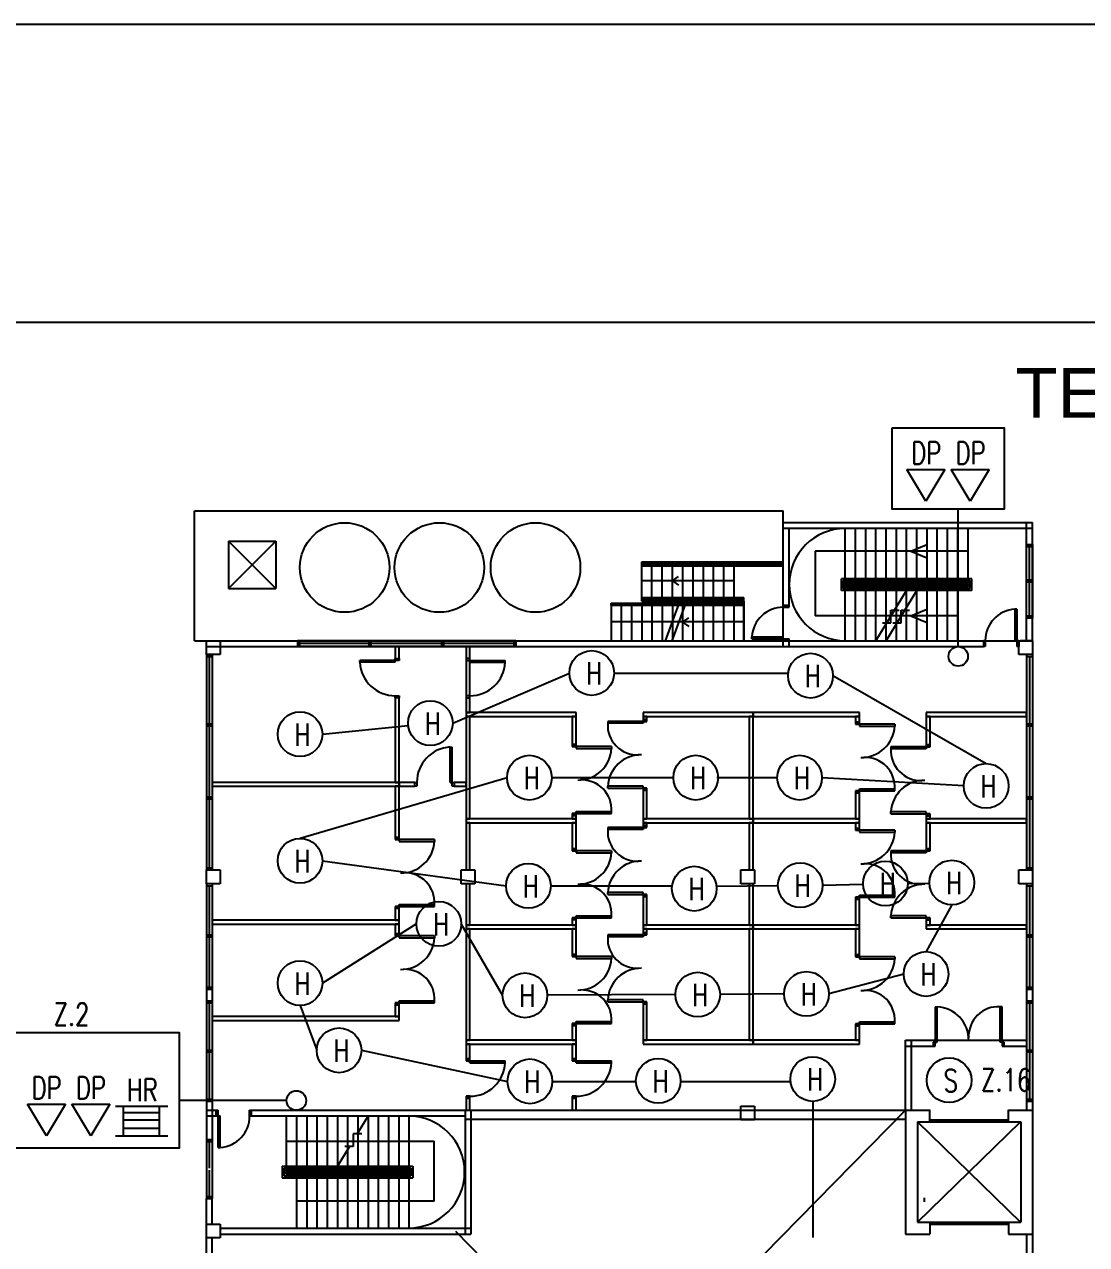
# Model space of a CAD drawing. Extents: x 134044 to 2458691, y -1196082 to 3409924.
# Drawn here: x 134862.2 to 134969.1, y 153435.6 to 153558.3 of the extents above; entities that cross this region are included whole.
import ezdxf

# ---------------------------------------------------------------- set-up
doc = ezdxf.new("R2010")
doc.units = 0
doc.layers.get('0').update_dxf_attribs({"linetype": 'CONTINUOUS'})
for name, color, linetype in [('000_-_ARCHITECT', 251, 'CONTINUOUS'), ('1', 251, 'CONTINUOUS'), ('2', 2, 'CONTINUOUS'), ('5', 4, 'CONTINUOUS'), ('CON1', 251, 'CONTINUOUS'), ('DOOR', 251, 'CONTINUOUS'), ('DR', 251, 'CONTINUOUS'), ('ESCAPE_LINE', 80, 'CONTINUOUS'), ('F-_DDIM', 251, 'CONTINUOUS'), ('F-OP', 5, 'CONTINUOUS'), ('F-WIN', 5, 'CONTINUOUS'), ('F_COL', 3, 'CONTINUOUS'), ('FAPOINT', 1, 'CONTINUOUS'), ('MIMIC_SIZE', 7, 'CONTINUOUS'), ('TXT4', 8, 'CONTINUOUS'), ('WALL_GYPSUM', 251, 'CONTINUOUS'), ('Z-VIEWPORTS', 7, 'CONTINUOUS')]:
    doc.layers.add(name, color=color, linetype=linetype)
doc.styles.add('ARIAL', font='arial.ttf')
doc.styles.add('PLOT02__REVB$0$NARROW', font='SIMPLEX', dxfattribs={"width": 0.75})

msp = doc.modelspace()

# ---------------------------------------------------------------- linework, layer by layer
at = {"color": 1}
for p, q in [((134951.049, 153513.554), (134954.867, 153513.565)), ((134952.954, 153510.378), (134951.049, 153513.554)), ((134954.867, 153513.565), (134952.954, 153510.378)), ((134955.516, 153513.554), (134959.334, 153513.565)), ((134957.421, 153510.378), (134955.516, 153513.554)), ((134959.334, 153513.565), (134957.421, 153510.378)), ((134862.517, 153449.688), (134866.335, 153449.698)), ((134864.423, 153446.511), (134862.517, 153449.688)), ((134866.335, 153449.698), (134864.423, 153446.511)), ((134866.985, 153449.688), (134870.802, 153449.698)), ((134868.89, 153446.511), (134866.985, 153449.688)), ((134870.802, 153449.698), (134868.89, 153446.511))]:
    msp.add_line(p, q, dxfattribs=at)
for points in [[(134949.556, 153517.736), (134960.824, 153517.736), (134960.824, 153509.544), (134949.556, 153509.544)], [(134856.965, 153456.912), (134877.798, 153456.912), (134877.798, 153445.272), (134856.965, 153445.272)]]:
    msp.add_lwpolyline(points, close=True, dxfattribs=at)
at = {"color": 1, "linetype": 'BYBLOCK'}
for centre, radius in [((134919.322, 153493.073), 2.25), ((134956.213, 153494.744), 0.982), ((134941.342, 153492.809), 2.25), ((134903.076, 153488.029), 2.25), ((134889.961, 153486.919), 2.25), ((134913.048, 153482.543), 2.25), ((134929.787, 153482.543), 2.25), ((134940.248, 153482.543), 2.25), ((134959.023, 153481.712), 2.25), ((134889.961, 153474.182), 2.25), ((134912.947, 153471.656), 2.25), ((134929.643, 153471.379), 2.25), ((134940.312, 153471.725), 2.25), ((134948.883, 153471.889), 2.25), ((134955.57, 153471.987), 2.25), ((134903.931, 153467.832), 2.25), ((134952.977, 153462.79), 2.25), ((134889.961, 153461.87), 2.25), ((134912.601, 153460.647), 2.25), ((134929.99, 153460.716), 2.25), ((134940.936, 153460.785), 2.25), ((134893.887, 153455.114), 2.25), ((134913.099, 153451.991), 2.25), ((134926.018, 153452.038), 2.25), ((134941.566, 153452.223), 2.25), ((134955.295, 153452.104), 2.25), ((134889.588, 153450.058), 0.982)]:
    msp.add_circle(centre, radius, dxfattribs=at)
at = {"layer": '000_-_ARCHITECT', "color": 0, "linetype": 'BYBLOCK'}
for p, q in [((134957.157, 153505.338), (134941.806, 153505.338)), ((134941.806, 153505.338), (134941.806, 153498.835)), ((134951.447, 153505.338), (134952.985, 153505.977)), ((134951.447, 153505.338), (134952.985, 153504.699)), ((134944.842, 153502.168), (134944.842, 153502.366)), ((134957.197, 153502.168), (134944.842, 153502.168)), ((134944.842, 153501.574), (134944.842, 153501.772)), ((134957.197, 153501.772), (134944.842, 153501.772)), ((134938.605, 153499.891), (134939.199, 153499.891)), ((134938.605, 153499.693), (134938.605, 153499.891)), ((134938.605, 153499.693), (134939.199, 153499.693)), ((134939.199, 153499.693), (134939.199, 153499.891)), ((134951.447, 153498.835), (134952.985, 153499.474)), ((134961.909, 153499.495), (134961.909, 153496.327)), ((134962.107, 153499.495), (134961.909, 153499.495)), ((134962.107, 153499.495), (134962.107, 153495.733)), ((134956.167, 153498.835), (134941.806, 153498.835)), ((134951.447, 153498.835), (134952.985, 153498.196)), ((134935.437, 153496.723), (134938.605, 153496.723)), ((134935.437, 153496.525), (134935.437, 153496.723)), ((134935.437, 153496.525), (134939.199, 153496.525)), ((134938.605, 153496.327), (134938.605, 153496.723)), ((134939.199, 153496.327), (134939.199, 153496.525)), ((134938.605, 153496.327), (134939.199, 153496.327)), ((134958.741, 153496.327), (134958.741, 153495.733)), ((134958.939, 153496.327), (134958.741, 153496.327)), ((134958.939, 153495.733), (134958.741, 153495.733)), ((134958.939, 153496.327), (134958.939, 153495.733)), ((134962.305, 153496.327), (134961.909, 153496.327)), ((134962.305, 153495.733), (134962.107, 153495.733)), ((134962.305, 153496.327), (134962.305, 153495.733)), ((134881.521, 153448.51), (134881.521, 153449.104)), ((134881.521, 153449.104), (134881.719, 153449.104)), ((134881.719, 153445.342), (134881.719, 153449.104)), ((134884.887, 153448.51), (134884.887, 153449.104)), ((134884.887, 153449.104), (134885.085, 153449.104)), ((134885.085, 153448.51), (134885.085, 153449.104)), ((134881.521, 153448.51), (134881.917, 153448.51)), ((134881.917, 153445.342), (134881.917, 153448.51)), ((134884.887, 153448.51), (134885.085, 153448.51)), ((134881.719, 153445.342), (134881.917, 153445.342)), ((134888.57, 153443.065), (134900.925, 153443.065)), ((134888.57, 153442.669), (134900.925, 153442.669)), ((134900.925, 153443.263), (134900.925, 153443.065)), ((134900.925, 153442.669), (134900.925, 153442.471))]:
    msp.add_line(p, q, dxfattribs=at)
for centre, start, end in [((134938.605, 153496.525), 90, 176.41668), ((134962.107, 153496.327), 93.58332, 180), ((134881.719, 153448.51), 273.58332, 0)]:
    msp.add_arc(centre, 3.168, start, end, dxfattribs=at)
at = {"layer": '1', "color": 0, "linetype": 'BYBLOCK'}
for p, q in [((134927.441, 153502.353), (134928.057, 153502.792)), ((134933.615, 153502.353), (134924.349, 153502.353)), ((134927.441, 153502.353), (134928.057, 153501.913)), ((134934.645, 153498.22), (134921.26, 153498.22)), ((134928.47, 153498.195), (134929.087, 153498.635)), ((134928.47, 153498.195), (134929.087, 153497.756)), ((134950.92, 153449.104), (134881.125, 153378.121)), ((134952.124, 153447.916), (134962.488, 153437.818)), ((134952.124, 153437.818), (134962.488, 153447.916)), ((134888.57, 153445.985), (134903.447, 153445.985)), ((134903.447, 153439.939), (134903.447, 153445.985)), ((134903.447, 153439.939), (134889.6, 153439.939)), ((134905.618, 153436.927), (134963.097, 153378.121))]:
    msp.add_line(p, q, dxfattribs=at)
at = {"layer": '2', "color": 0, "linetype": 'BYBLOCK'}
for p, q in [((134882.757, 153506.327), (134882.757, 153501.575)), ((134882.757, 153506.327), (134887.509, 153506.327)), ((134882.757, 153506.327), (134887.509, 153501.575)), ((134882.757, 153501.575), (134887.509, 153506.327)), ((134887.509, 153506.327), (134887.509, 153501.575)), ((134882.757, 153501.575), (134887.509, 153501.575))]:
    msp.add_line(p, q, dxfattribs=at)
at = {"layer": '5', "color": 0, "linetype": 'BYBLOCK'}
for p, q in [((134957.593, 153502.564), (134944.446, 153502.564)), ((134944.446, 153501.376), (134944.446, 153502.564)), ((134957.593, 153501.376), (134957.593, 153502.564)), ((134957.593, 153501.376), (134944.446, 153501.376)), ((134957.395, 153502.366), (134944.644, 153502.366)), ((134944.644, 153501.574), (134944.644, 153502.366)), ((134957.395, 153501.574), (134944.644, 153501.574)), ((134957.395, 153501.574), (134957.395, 153502.366)), ((134888.174, 153443.461), (134901.321, 153443.461)), ((134888.174, 153443.461), (134888.174, 153442.273)), ((134888.372, 153443.263), (134901.123, 153443.263)), ((134888.372, 153443.263), (134888.372, 153442.471)), ((134888.372, 153442.471), (134901.123, 153442.471)), ((134901.123, 153443.263), (134901.123, 153442.471)), ((134901.321, 153443.461), (134901.321, 153442.273)), ((134888.174, 153442.273), (134901.321, 153442.273))]:
    msp.add_line(p, q, dxfattribs=at)
at = {"layer": 'CON1', "color": 0, "linetype": 'BYBLOCK'}
for p, q in [((134879.343, 153509.395), (134938.605, 153509.395)), ((134879.343, 153496.327), (134879.343, 153509.395)), ((134938.605, 153495.733), (134938.605, 153509.395)), ((134938.605, 153508.207), (134963.691, 153508.207)), ((134963.691, 153507.613), (134938.605, 153507.613)), ((134939.199, 153499.693), (134939.199, 153507.613)), ((134963.097, 153496.327), (134963.097, 153508.207)), ((134963.691, 153496.327), (134963.691, 153508.207)), ((134924.349, 153500.287), (134934.645, 153500.287)), ((134934.645, 153496.327), (134934.645, 153500.287)), ((134879.343, 153496.327), (134963.691, 153496.327)), ((134880.531, 153495.733), (134958.741, 153495.733)), ((134939.199, 153495.733), (134939.199, 153496.369)), ((134962.263, 153495.733), (134962.305, 153495.733)), ((134880.531, 153461.281), (134881.125, 153461.281)), ((134880.531, 153461.281), (134880.531, 153460.093)), ((134881.125, 153461.281), (134881.125, 153460.093)), ((134963.097, 153461.281), (134963.097, 153460.093)), ((134963.691, 153461.281), (134963.691, 153460.093)), ((134880.531, 153460.093), (134881.125, 153460.093)), ((134950.92, 153456.133), (134963.097, 153456.133)), ((134950.92, 153449.104), (134950.92, 153456.133)), ((134951.514, 153449.104), (134951.514, 153456.133)), ((134950.92, 153455.539), (134953.896, 153455.539)), ((134960.628, 153455.539), (134963.097, 153455.539)), ((134880.531, 153449.995), (134880.531, 153446.134)), ((134881.125, 153449.995), (134881.125, 153446.134)), ((134963.097, 153449.995), (134963.097, 153449.104)), ((134963.691, 153449.995), (134963.691, 153377.527)), ((134880.531, 153449.104), (134881.521, 153449.104)), ((134885.085, 153449.104), (134953.346, 153449.104)), ((134906.568, 153449.104), (134906.568, 153436.63)), ((134907.162, 153449.104), (134907.162, 153436.63)), ((134950.92, 153449.104), (134950.92, 153436.63)), ((134953.346, 153447.923), (134953.346, 153449.111)), ((134961.266, 153447.923), (134961.266, 153449.111)), ((134961.266, 153449.104), (134963.691, 153449.104)), ((134880.531, 153448.51), (134881.521, 153448.51)), ((134885.085, 153448.51), (134906.568, 153448.51)), ((134906.568, 153448.193), (134950.92, 153448.193)), ((134952.108, 153447.916), (134962.503, 153447.916)), ((134952.108, 153447.916), (134952.108, 153437.818)), ((134953.346, 153448.121), (134961.266, 153448.121)), ((134962.503, 153447.916), (134962.503, 153437.818)), ((134880.531, 153377.527), (134880.531, 153440.194)), ((134881.125, 153437.62), (134881.125, 153440.194)), ((134952.108, 153437.818), (134962.503, 153437.818)), ((134953.346, 153437.818), (134953.346, 153436.63)), ((134953.346, 153437.62), (134961.266, 153437.62)), ((134961.266, 153437.818), (134961.266, 153436.63)), ((134881.917, 153437.224), (134907.162, 153437.224)), ((134881.917, 153436.63), (134907.162, 153436.63)), ((134950.92, 153436.63), (134953.346, 153436.63)), ((134961.266, 153436.63), (134963.691, 153436.63)), ((134963.097, 153436.63), (134963.097, 153378.121)), ((134881.125, 153377.527), (134881.125, 153436.234))]:
    msp.add_line(p, q, dxfattribs=at)
at = {"layer": 'DOOR', "color": 0, "linetype": 'BYBLOCK'}
for p, q in [((134924.487, 153488.209), (134920.927, 153488.209)), ((134920.927, 153488.209), (134920.927, 153487.813)), ((134924.487, 153488.011), (134920.927, 153488.011)), ((134924.883, 153488.407), (134924.487, 153488.407)), ((134924.487, 153488.407), (134924.487, 153488.209)), ((134924.487, 153488.209), (134924.487, 153488.011)), ((134924.487, 153488.209), (134924.883, 153488.209)), ((134924.883, 153488.209), (134924.883, 153488.407)), ((134945.871, 153488.137), (134945.871, 153487.939)), ((134946.267, 153488.137), (134945.871, 153488.137)), ((134945.871, 153487.939), (134946.267, 153487.939)), ((134946.267, 153487.939), (134946.267, 153488.137)), ((134946.267, 153487.939), (134946.267, 153487.741)), ((134949.827, 153487.939), (134946.267, 153487.939)), ((134949.827, 153487.939), (134949.827, 153487.741)), ((134946.267, 153487.741), (134949.827, 153487.741)), ((134917.359, 153485.874), (134917.359, 153485.676)), ((134917.755, 153485.874), (134917.359, 153485.874)), ((134917.359, 153485.676), (134917.755, 153485.676)), ((134917.755, 153485.676), (134917.755, 153485.874)), ((134917.755, 153485.676), (134917.755, 153485.478)), ((134921.315, 153485.676), (134917.755, 153485.676)), ((134917.755, 153485.478), (134921.315, 153485.478)), ((134921.315, 153485.676), (134921.315, 153485.478)), ((134952.999, 153485.636), (134949.439, 153485.636)), ((134949.439, 153485.636), (134949.439, 153485.24)), ((134952.999, 153485.438), (134949.439, 153485.438)), ((134953.395, 153485.834), (134952.999, 153485.834)), ((134952.999, 153485.834), (134952.999, 153485.636)), ((134952.999, 153485.636), (134952.999, 153485.438)), ((134952.999, 153485.636), (134953.395, 153485.636)), ((134953.395, 153485.636), (134953.395, 153485.834)), ((134924.487, 153481.675), (134920.927, 153481.675)), ((134920.927, 153481.477), (134920.927, 153481.675)), ((134920.927, 153481.477), (134924.487, 153481.477)), ((134924.487, 153481.477), (134924.487, 153481.675)), ((134924.883, 153481.477), (134924.487, 153481.477)), ((134924.487, 153481.477), (134924.487, 153481.279)), ((134924.487, 153481.279), (134924.883, 153481.279)), ((134924.883, 153481.279), (134924.883, 153481.477)), ((134945.871, 153481.207), (134945.871, 153481.009)), ((134946.267, 153481.207), (134945.871, 153481.207)), ((134945.871, 153481.009), (134946.267, 153481.009)), ((134946.267, 153481.207), (134946.267, 153481.405)), ((134946.267, 153481.405), (134949.827, 153481.405)), ((134946.267, 153481.207), (134949.827, 153481.207)), ((134946.267, 153481.009), (134946.267, 153481.207)), ((134949.827, 153481.207), (134949.827, 153481.603)), ((134921.315, 153478.944), (134921.315, 153479.34)), ((134917.359, 153478.944), (134917.359, 153478.746)), ((134917.755, 153478.944), (134917.359, 153478.944)), ((134917.359, 153478.746), (134917.755, 153478.746)), ((134917.755, 153478.944), (134917.755, 153479.142)), ((134917.755, 153479.142), (134921.315, 153479.142)), ((134917.755, 153478.944), (134921.315, 153478.944)), ((134917.755, 153478.746), (134917.755, 153478.944)), ((134952.999, 153479.102), (134949.439, 153479.102)), ((134949.439, 153478.904), (134949.439, 153479.102)), ((134949.439, 153478.904), (134952.999, 153478.904)), ((134952.999, 153478.904), (134952.999, 153479.102)), ((134953.395, 153478.904), (134952.999, 153478.904)), ((134952.999, 153478.904), (134952.999, 153478.706)), ((134952.999, 153478.706), (134953.395, 153478.706)), ((134953.395, 153478.706), (134953.395, 153478.904)), ((134924.487, 153477.517), (134920.927, 153477.517)), ((134920.927, 153477.517), (134920.927, 153477.121)), ((134924.487, 153477.319), (134920.927, 153477.319)), ((134924.883, 153477.715), (134924.487, 153477.715)), ((134924.487, 153477.715), (134924.487, 153477.517)), ((134924.487, 153477.517), (134924.487, 153477.319)), ((134924.487, 153477.517), (134924.883, 153477.517)), ((134924.883, 153477.517), (134924.883, 153477.715)), ((134945.871, 153477.445), (134945.871, 153477.247)), ((134946.267, 153477.445), (134945.871, 153477.445)), ((134945.871, 153477.247), (134946.267, 153477.247)), ((134946.267, 153477.247), (134946.267, 153477.445)), ((134946.267, 153477.247), (134946.267, 153477.049)), ((134949.827, 153477.247), (134946.267, 153477.247)), ((134946.267, 153477.049), (134949.827, 153477.049)), ((134949.827, 153477.247), (134949.827, 153477.049)), ((134899.539, 153476.527), (134899.539, 153476.329)), ((134899.935, 153476.527), (134899.539, 153476.527)), ((134899.539, 153476.329), (134899.935, 153476.329)), ((134899.935, 153476.329), (134899.935, 153476.527)), ((134899.935, 153476.329), (134899.935, 153476.131)), ((134903.495, 153476.329), (134899.935, 153476.329)), ((134899.935, 153476.131), (134903.495, 153476.131)), ((134903.495, 153476.329), (134903.495, 153476.131)), ((134917.359, 153475.388), (134917.359, 153475.19)), ((134917.755, 153475.388), (134917.359, 153475.388)), ((134917.359, 153475.19), (134917.755, 153475.19)), ((134917.755, 153475.19), (134917.755, 153475.388)), ((134917.755, 153475.19), (134917.755, 153474.992)), ((134921.315, 153475.19), (134917.755, 153475.19)), ((134917.755, 153474.992), (134921.315, 153474.992)), ((134921.315, 153475.19), (134921.315, 153474.992)), ((134952.999, 153475.183), (134949.439, 153475.183)), ((134949.439, 153475.183), (134949.439, 153474.787)), ((134952.999, 153474.985), (134949.439, 153474.985)), ((134953.395, 153475.381), (134952.999, 153475.381)), ((134952.999, 153475.381), (134952.999, 153475.183)), ((134952.999, 153475.183), (134952.999, 153474.985)), ((134952.999, 153475.183), (134953.395, 153475.183)), ((134953.395, 153475.183), (134953.395, 153475.381)), ((134924.487, 153470.983), (134920.927, 153470.983)), ((134920.927, 153470.785), (134920.927, 153470.983)), ((134920.927, 153470.785), (134924.487, 153470.785)), ((134924.487, 153470.785), (134924.487, 153470.983)), ((134924.883, 153470.785), (134924.487, 153470.785)), ((134924.487, 153470.785), (134924.487, 153470.587)), ((134924.883, 153470.587), (134924.883, 153470.785)), ((134946.267, 153470.515), (134946.267, 153470.713)), ((134946.267, 153470.713), (134949.827, 153470.713)), ((134949.827, 153470.515), (134949.827, 153470.911)), ((134899.539, 153469.597), (134899.539, 153469.399)), ((134899.935, 153469.597), (134899.539, 153469.597)), ((134899.935, 153469.597), (134899.935, 153469.795)), ((134899.935, 153469.795), (134903.495, 153469.795)), ((134899.935, 153469.597), (134903.495, 153469.597)), ((134899.935, 153469.399), (134899.935, 153469.597)), ((134903.495, 153469.597), (134903.495, 153469.993)), ((134924.487, 153470.587), (134924.883, 153470.587)), ((134945.871, 153470.515), (134945.871, 153470.317)), ((134946.267, 153470.515), (134945.871, 153470.515)), ((134945.871, 153470.317), (134946.267, 153470.317)), ((134946.267, 153470.515), (134949.827, 153470.515)), ((134946.267, 153470.317), (134946.267, 153470.515)), ((134899.539, 153469.399), (134899.935, 153469.399)), ((134917.359, 153468.458), (134917.359, 153468.26)), ((134917.755, 153468.458), (134917.359, 153468.458)), ((134917.359, 153468.26), (134917.755, 153468.26)), ((134917.755, 153468.458), (134917.755, 153468.656)), ((134917.755, 153468.656), (134921.315, 153468.656)), ((134917.755, 153468.458), (134921.315, 153468.458)), ((134917.755, 153468.26), (134917.755, 153468.458)), ((134921.315, 153468.458), (134921.315, 153468.854)), ((134952.999, 153468.649), (134949.439, 153468.649)), ((134949.439, 153468.451), (134949.439, 153468.649)), ((134949.439, 153468.451), (134952.999, 153468.451)), ((134952.999, 153468.451), (134952.999, 153468.649)), ((134953.395, 153468.451), (134952.999, 153468.451)), ((134952.999, 153468.451), (134952.999, 153468.253)), ((134952.999, 153468.253), (134953.395, 153468.253)), ((134953.395, 153468.253), (134953.395, 153468.451)), ((134899.539, 153466.825), (134899.539, 153466.627)), ((134899.935, 153466.825), (134899.539, 153466.825)), ((134899.539, 153466.627), (134899.935, 153466.627)), ((134899.935, 153466.627), (134899.935, 153466.825)), ((134899.935, 153466.627), (134899.935, 153466.429)), ((134903.495, 153466.627), (134899.935, 153466.627)), ((134899.935, 153466.429), (134903.495, 153466.429)), ((134903.495, 153466.627), (134903.495, 153466.429)), ((134924.487, 153466.731), (134920.927, 153466.731)), ((134920.927, 153466.731), (134920.927, 153466.335)), ((134924.487, 153466.533), (134920.927, 153466.533)), ((134924.883, 153466.929), (134924.487, 153466.929)), ((134924.487, 153466.929), (134924.487, 153466.731)), ((134924.487, 153466.731), (134924.487, 153466.533)), ((134924.487, 153466.731), (134924.883, 153466.731)), ((134924.883, 153466.731), (134924.883, 153466.929)), ((134917.359, 153464.746), (134917.359, 153464.548)), ((134917.755, 153464.746), (134917.359, 153464.746)), ((134917.359, 153464.548), (134917.755, 153464.548)), ((134917.755, 153464.548), (134917.755, 153464.746)), ((134917.755, 153464.548), (134917.755, 153464.35)), ((134921.315, 153464.548), (134917.755, 153464.548)), ((134921.315, 153464.548), (134921.315, 153464.35)), ((134945.871, 153464.706), (134945.871, 153464.508)), ((134946.267, 153464.706), (134945.871, 153464.706)), ((134945.871, 153464.508), (134946.267, 153464.508)), ((134946.267, 153464.508), (134946.267, 153464.706)), ((134946.267, 153464.508), (134946.267, 153464.31)), ((134949.827, 153464.508), (134946.267, 153464.508)), ((134949.827, 153464.508), (134949.827, 153464.31)), ((134917.755, 153464.35), (134921.315, 153464.35)), ((134946.267, 153464.31), (134949.827, 153464.31)), ((134899.539, 153459.895), (134899.539, 153459.697)), ((134899.935, 153459.895), (134899.539, 153459.895)), ((134899.539, 153459.697), (134899.935, 153459.697)), ((134899.935, 153459.895), (134899.935, 153460.093)), ((134899.935, 153460.093), (134903.495, 153460.093)), ((134899.935, 153459.895), (134903.495, 153459.895)), ((134899.935, 153459.697), (134899.935, 153459.895)), ((134903.495, 153459.895), (134903.495, 153460.291)), ((134924.487, 153460.197), (134920.927, 153460.197)), ((134920.927, 153459.999), (134920.927, 153460.197)), ((134920.927, 153459.999), (134924.487, 153459.999)), ((134924.487, 153459.999), (134924.487, 153460.197)), ((134924.883, 153459.999), (134924.487, 153459.999)), ((134924.487, 153459.999), (134924.487, 153459.801)), ((134924.487, 153459.801), (134924.883, 153459.801)), ((134924.883, 153459.801), (134924.883, 153459.999)), ((134953.896, 153459.495), (134953.896, 153455.935)), ((134953.896, 153459.495), (134954.094, 153459.495)), ((134954.094, 153455.935), (134954.094, 153459.495)), ((134960.628, 153459.495), (134960.232, 153459.495)), ((134960.43, 153455.935), (134960.43, 153459.495)), ((134960.628, 153455.935), (134960.628, 153459.495)), ((134917.359, 153457.816), (134917.359, 153457.618)), ((134917.755, 153457.816), (134917.359, 153457.816)), ((134917.359, 153457.618), (134917.755, 153457.618)), ((134917.755, 153457.816), (134917.755, 153458.014)), ((134917.755, 153458.014), (134921.315, 153458.014)), ((134917.755, 153457.816), (134921.315, 153457.816)), ((134917.755, 153457.618), (134917.755, 153457.816)), ((134921.315, 153457.816), (134921.315, 153458.212)), ((134945.871, 153457.776), (134945.871, 153457.578)), ((134946.267, 153457.776), (134945.871, 153457.776)), ((134945.871, 153457.578), (134946.267, 153457.578)), ((134946.267, 153457.776), (134946.267, 153457.974)), ((134946.267, 153457.974), (134949.827, 153457.974)), ((134946.267, 153457.776), (134949.827, 153457.776)), ((134946.267, 153457.578), (134946.267, 153457.776)), ((134949.827, 153457.776), (134949.827, 153458.172)), ((134953.896, 153455.935), (134953.698, 153455.935)), ((134953.698, 153455.935), (134953.698, 153455.539)), ((134953.896, 153455.935), (134954.094, 153455.935)), ((134953.896, 153455.539), (134953.896, 153455.935)), ((134960.628, 153455.935), (134960.43, 153455.935)), ((134960.826, 153455.935), (134960.628, 153455.935)), ((134960.628, 153455.935), (134960.628, 153455.539)), ((134960.826, 153455.539), (134960.826, 153455.935)), ((134953.698, 153455.539), (134953.896, 153455.539)), ((134960.628, 153455.539), (134960.826, 153455.539)), ((134952.78, 153440.281), (134952.78, 153439.885))]:
    msp.add_line(p, q, dxfattribs=at)
for centre in [(134894.45, 153503.685), (134903.985, 153503.685), (134913.66, 153503.685)]:
    msp.add_circle(centre, 4.505, dxfattribs=at)
for centre, radius, start, end in [((134923.911, 153487.826), 2.989, 176.46199, 272.41208), ((134946.47, 153487.93), 3.362, 269.09168, 356.98068), ((134917.958, 153485.666), 3.362, 269.09168, 356.98068), ((134952.423, 153485.253), 2.989, 176.46199, 272.41208), ((134924.285, 153481.486), 3.362, 89.09168, 176.98068), ((134946.844, 153481.59), 2.989, 356.46199, 92.41208), ((134918.332, 153479.327), 2.989, 356.46199, 92.41208), ((134952.797, 153478.914), 3.362, 89.09168, 176.98068), ((134923.911, 153477.134), 2.989, 176.46199, 272.41208), ((134946.47, 153477.238), 3.362, 269.09168, 356.98068), ((134900.138, 153476.319), 3.362, 269.09168, 356.98068), ((134917.958, 153475.18), 3.362, 269.09168, 356.98068), ((134952.423, 153474.801), 2.989, 176.46199, 272.41208), ((134924.285, 153470.794), 3.362, 89.09168, 176.98068), ((134946.844, 153470.898), 2.989, 356.46199, 92.41208), ((134900.512, 153469.979), 2.989, 356.46199, 92.41208), ((134918.332, 153468.841), 2.989, 356.46199, 92.41208), ((134952.797, 153468.461), 3.362, 89.09168, 176.98068), ((134900.138, 153466.617), 3.362, 269.09168, 356.98068), ((134923.911, 153466.348), 2.989, 176.46199, 272.41208), ((134900.512, 153460.277), 2.989, 356.46199, 92.41208), ((134917.958, 153464.538), 3.362, 269.09168, 356.98068), ((134924.285, 153460.008), 3.362, 89.09168, 176.98068), ((134946.47, 153464.498), 3.362, 269.09168, 356.98068), ((134918.332, 153458.198), 2.989, 356.46199, 92.41208), ((134946.844, 153458.158), 2.989, 356.46199, 92.41208), ((134953.906, 153456.137), 3.362, 359.09168, 86.98068), ((134960.245, 153456.511), 2.989, 86.46199, 182.41208)]:
    msp.add_arc(centre, radius, start, end, dxfattribs=at)
at = {"layer": 'DR', "color": 0, "linetype": 'BYBLOCK'}
for p, q in [((134899.539, 153494.347), (134895.981, 153494.347)), ((134895.981, 153494.149), (134895.981, 153494.347)), ((134899.539, 153494.149), (134895.981, 153494.149)), ((134899.539, 153494.347), (134899.539, 153494.545)), ((134899.539, 153494.545), (134899.935, 153494.545)), ((134899.539, 153494.149), (134899.539, 153494.347)), ((134899.935, 153494.347), (134899.539, 153494.347)), ((134899.935, 153494.545), (134899.935, 153494.347)), ((134906.667, 153494.545), (134906.667, 153494.347)), ((134907.063, 153494.545), (134906.667, 153494.545)), ((134906.667, 153494.347), (134907.063, 153494.347)), ((134907.063, 153494.347), (134907.063, 153494.545)), ((134907.063, 153494.347), (134910.622, 153494.347)), ((134907.063, 153494.149), (134907.063, 153494.347)), ((134907.063, 153494.149), (134910.622, 153494.149)), ((134910.622, 153494.149), (134910.622, 153494.347)), ((134899.539, 153490.585), (134899.539, 153490.783)), ((134899.539, 153490.783), (134899.935, 153490.783)), ((134899.935, 153490.585), (134899.539, 153490.585)), ((134899.935, 153490.783), (134899.935, 153490.585)), ((134906.667, 153490.783), (134906.667, 153490.585)), ((134907.063, 153490.783), (134906.667, 153490.783)), ((134906.667, 153490.585), (134907.063, 153490.585)), ((134907.063, 153490.585), (134907.063, 153490.783)), ((134905.083, 153482.071), (134905.083, 153485.629)), ((134905.083, 153485.629), (134905.281, 153485.629)), ((134905.281, 153482.071), (134905.281, 153485.629)), ((134901.519, 153481.675), (134901.519, 153482.071)), ((134901.519, 153482.071), (134901.717, 153482.071)), ((134901.717, 153482.071), (134901.717, 153481.675)), ((134905.083, 153482.071), (134905.281, 153482.071)), ((134905.281, 153481.675), (134905.281, 153482.071)), ((134905.281, 153482.071), (134905.479, 153482.071)), ((134905.479, 153482.071), (134905.479, 153481.675)), ((134901.717, 153481.675), (134901.519, 153481.675)), ((134905.479, 153481.675), (134905.281, 153481.675)), ((134906.667, 153454.252), (134906.667, 153454.054)), ((134907.063, 153454.252), (134906.667, 153454.252)), ((134906.667, 153454.054), (134907.063, 153454.054)), ((134907.063, 153454.054), (134907.063, 153454.252)), ((134907.063, 153454.054), (134910.622, 153454.054)), ((134907.063, 153453.856), (134907.063, 153454.054)), ((134907.063, 153453.856), (134910.622, 153453.856)), ((134910.622, 153453.856), (134910.622, 153454.054)), ((134917.359, 153454.252), (134917.359, 153454.054)), ((134917.755, 153454.252), (134917.359, 153454.252)), ((134917.359, 153454.054), (134917.755, 153454.054)), ((134917.755, 153454.054), (134917.755, 153454.252)), ((134917.755, 153454.054), (134921.314, 153454.054)), ((134917.755, 153453.856), (134917.755, 153454.054)), ((134917.755, 153453.856), (134921.314, 153453.856)), ((134921.314, 153453.856), (134921.314, 153454.054)), ((134906.667, 153450.49), (134906.667, 153450.292)), ((134907.063, 153450.49), (134906.667, 153450.49)), ((134906.667, 153450.292), (134907.063, 153450.292)), ((134907.063, 153450.292), (134907.063, 153450.49)), ((134917.359, 153450.49), (134917.359, 153450.292)), ((134917.755, 153450.49), (134917.359, 153450.49)), ((134917.359, 153450.292), (134917.755, 153450.292)), ((134917.755, 153450.292), (134917.755, 153450.49))]:
    msp.add_line(p, q, dxfattribs=at)
for centre, start, end in [((134899.539, 153494.347), 183.18474, 270), ((134907.063, 153494.347), 270, 356.81526), ((134905.281, 153482.071), 93.18474, 180), ((134907.063, 153454.054), 270, 356.81526), ((134917.755, 153454.054), 270, 356.81526)]:
    msp.add_arc(centre, 3.564, start, end, dxfattribs=at)
at = {"layer": 'ESCAPE_LINE', "color": 0}
msp.add_lwpolyline([(134608.229, 153168.329), (135368.229, 153168.329), (135368.229, 153528.329), (134608.229, 153528.329)], close=True, dxfattribs=at)
at = {"layer": 'F-_DDIM', "color": 0, "linetype": 'BYBLOCK'}
for p, q in [((134947.93, 153496.327), (134951.019, 153501.376)), ((134948.96, 153496.327), (134952.049, 153501.376)), ((134926.735, 153496.302), (134928.112, 153500.064)), ((134927.424, 153496.302), (134928.801, 153500.064)), ((134949.428, 153498.117), (134949.428, 153499.396)), ((134949.428, 153499.396), (134950.269, 153499.396)), ((134950.458, 153498.117), (134950.458, 153499.396)), ((134950.458, 153499.396), (134951.299, 153499.396)), ((134948.587, 153498.117), (134949.428, 153498.117)), ((134949.617, 153498.117), (134950.458, 153498.117)), ((134950.458, 153498.775), (134950.504, 153498.851)), ((134896.807, 153448.51), (134895.711, 153446.719)), ((134896.179, 153446.719), (134895.309, 153446.719)), ((134895.309, 153446.719), (134895.309, 153445.44)), ((134894.929, 153445.44), (134893.718, 153443.461)), ((134895.309, 153445.44), (134894.468, 153445.44)), ((134895.309, 153446.062), (134895.262, 153445.985))]:
    msp.add_line(p, q, dxfattribs=at)
at = {"layer": 'F-OP', "color": 0, "linetype": 'BYBLOCK'}
for p, q in [((134944.842, 153496.327), (134944.842, 153507.613)), ((134945.871, 153496.327), (134945.871, 153507.613)), ((134946.901, 153496.327), (134946.901, 153507.613)), ((134947.93, 153496.327), (134947.93, 153507.613)), ((134948.96, 153496.327), (134948.96, 153507.613)), ((134949.99, 153502.168), (134949.99, 153507.613)), ((134951.019, 153502.168), (134951.019, 153507.613)), ((134952.049, 153502.168), (134952.049, 153507.613)), ((134953.078, 153502.168), (134953.078, 153507.613)), ((134954.108, 153502.168), (134954.108, 153507.613)), ((134955.138, 153496.327), (134955.138, 153507.613)), ((134956.167, 153496.327), (134956.167, 153507.613)), ((134957.197, 153501.772), (134957.197, 153507.613)), ((134957.197, 153502.168), (134957.197, 153507.613)), ((134924.349, 153500.287), (134924.349, 153504.247)), ((134924.349, 153504.247), (134938.605, 153504.247)), ((134924.349, 153504.049), (134938.605, 153504.049)), ((134924.349, 153503.851), (134938.605, 153503.851)), ((134925.378, 153500.287), (134925.378, 153504.247)), ((134926.408, 153500.287), (134926.408, 153504.247)), ((134927.437, 153500.287), (134927.437, 153504.247)), ((134928.467, 153504.247), (134928.467, 153496.327)), ((134929.497, 153504.247), (134929.497, 153496.327)), ((134930.526, 153504.247), (134930.526, 153496.327)), ((134931.556, 153504.247), (134931.556, 153496.327)), ((134932.585, 153504.247), (134932.585, 153496.327)), ((134933.615, 153504.247), (134933.615, 153496.327)), ((134957.197, 153501.97), (134944.842, 153501.97)), ((134949.99, 153496.327), (134949.99, 153501.97)), ((134951.019, 153496.327), (134951.019, 153501.97)), ((134952.049, 153496.327), (134952.049, 153501.97)), ((134953.078, 153496.327), (134953.078, 153501.97)), ((134954.108, 153496.327), (134954.108, 153501.97)), ((134924.349, 153500.683), (134934.645, 153500.683)), ((134924.349, 153500.485), (134934.645, 153500.485)), ((134934.645, 153500.287), (134934.645, 153500.683)), ((134934.645, 153500.287), (134934.645, 153496.327)), ((134921.26, 153500.089), (134934.645, 153500.089)), ((134921.26, 153500.089), (134921.26, 153496.327)), ((134921.26, 153499.891), (134921.26, 153500.089)), ((134921.26, 153499.891), (134934.645, 153499.891)), ((134922.289, 153500.089), (134922.289, 153496.327)), ((134923.319, 153500.089), (134923.319, 153496.327)), ((134924.349, 153500.089), (134924.349, 153496.327)), ((134925.378, 153500.089), (134925.378, 153496.327)), ((134926.408, 153500.089), (134926.408, 153496.327)), ((134927.437, 153500.089), (134927.437, 153496.327)), ((134888.57, 153448.51), (134888.57, 153442.669)), ((134889.6, 153448.51), (134889.6, 153442.867)), ((134890.629, 153448.51), (134890.629, 153442.867)), ((134891.659, 153448.51), (134891.659, 153442.867)), ((134892.688, 153448.51), (134892.688, 153442.867)), ((134893.718, 153448.51), (134893.718, 153442.867)), ((134894.748, 153448.51), (134894.748, 153442.867)), ((134895.777, 153448.51), (134895.777, 153442.867)), ((134896.807, 153448.51), (134896.807, 153437.224)), ((134897.836, 153448.51), (134897.836, 153437.224)), ((134898.866, 153448.51), (134898.866, 153437.224)), ((134899.896, 153448.51), (134899.896, 153437.224)), ((134900.925, 153448.51), (134900.925, 153437.224)), ((134888.57, 153442.867), (134900.925, 153442.867)), ((134889.6, 153442.669), (134889.6, 153437.224)), ((134890.629, 153442.669), (134890.629, 153437.224)), ((134891.659, 153442.669), (134891.659, 153437.224)), ((134892.688, 153442.669), (134892.688, 153437.224)), ((134893.718, 153442.669), (134893.718, 153437.224)), ((134894.748, 153442.669), (134894.748, 153437.224)), ((134895.777, 153442.669), (134895.777, 153437.224))]:
    msp.add_line(p, q, dxfattribs=at)
for centre, start, end in [((134944.842, 153501.97), 90, 270), ((134900.886, 153442.866), 270, 90)]:
    msp.add_arc(centre, 5.643, start, end, dxfattribs=at)
at = {"layer": 'F-WIN', "color": 0, "linetype": 'BYBLOCK'}
for p, q in [((134963.097, 153506.016), (134963.691, 153506.016)), ((134963.097, 153498.591), (134963.097, 153506.016)), ((134963.097, 153505.818), (134963.691, 153505.818)), ((134963.394, 153498.789), (134963.394, 153505.818)), ((134963.691, 153506.016), (134963.691, 153498.591)), ((134963.097, 153502.452), (134963.691, 153502.452)), ((134963.097, 153502.254), (134963.691, 153502.254)), ((134963.691, 153498.789), (134963.097, 153498.789)), ((134963.691, 153498.591), (134963.097, 153498.591)), ((134889.693, 153496.327), (134889.693, 153495.733)), ((134911.671, 153496.327), (134889.693, 153496.327)), ((134911.671, 153495.733), (134889.693, 153495.733)), ((134889.891, 153496.327), (134889.891, 153495.733)), ((134896.92, 153496.03), (134889.891, 153496.03)), ((134896.92, 153495.733), (134896.92, 153496.327)), ((134897.118, 153495.733), (134897.118, 153496.327)), ((134904.246, 153496.03), (134897.118, 153496.03)), ((134904.246, 153495.733), (134904.246, 153496.327)), ((134904.444, 153495.733), (134904.444, 153496.327)), ((134911.473, 153496.03), (134904.444, 153496.03)), ((134911.473, 153496.327), (134911.473, 153495.733)), ((134911.671, 153496.327), (134911.671, 153495.733)), ((134880.531, 153494.941), (134881.125, 153494.941)), ((134880.531, 153494.941), (134880.531, 153473.26)), ((134880.531, 153494.743), (134881.125, 153494.743)), ((134880.828, 153494.743), (134880.828, 153487.912)), ((134881.125, 153494.941), (134881.125, 153473.26)), ((134963.097, 153494.941), (134963.097, 153473.26)), ((134963.097, 153494.743), (134963.691, 153494.743)), ((134963.394, 153494.743), (134963.394, 153487.912)), ((134963.691, 153494.941), (134963.691, 153473.26)), ((134881.125, 153487.912), (134880.531, 153487.912)), ((134963.691, 153487.912), (134963.097, 153487.912)), ((134881.125, 153487.714), (134880.531, 153487.714)), ((134880.828, 153487.714), (134880.828, 153480.586)), ((134963.691, 153487.714), (134963.097, 153487.714)), ((134963.394, 153487.714), (134963.394, 153480.586)), ((134881.125, 153480.586), (134880.531, 153480.586)), ((134963.691, 153480.586), (134963.097, 153480.586)), ((134881.125, 153480.388), (134880.531, 153480.388)), ((134880.828, 153480.388), (134880.828, 153473.458)), ((134963.691, 153480.388), (134963.097, 153480.388)), ((134963.394, 153480.388), (134963.394, 153473.458)), ((134880.531, 153473.458), (134881.125, 153473.458)), ((134880.531, 153473.26), (134881.125, 153473.26)), ((134963.097, 153473.458), (134963.691, 153473.458)), ((134963.097, 153473.26), (134963.691, 153473.26)), ((134880.531, 153471.874), (134880.531, 153461.281)), ((134881.125, 153471.874), (134881.125, 153461.281)), ((134963.097, 153471.874), (134963.097, 153461.281)), ((134963.691, 153471.874), (134963.691, 153461.281)), ((134880.531, 153471.676), (134881.125, 153471.676)), ((134880.828, 153471.676), (134880.828, 153466.726)), ((134963.097, 153471.676), (134963.691, 153471.676)), ((134963.394, 153471.676), (134963.394, 153466.726)), ((134880.531, 153466.726), (134881.125, 153466.726)), ((134880.531, 153466.528), (134881.125, 153466.528)), ((134880.828, 153466.528), (134880.828, 153461.479)), ((134963.097, 153466.726), (134963.691, 153466.726)), ((134963.097, 153466.528), (134963.691, 153466.528)), ((134963.394, 153466.528), (134963.394, 153461.479)), ((134880.531, 153461.479), (134881.125, 153461.479)), ((134963.097, 153461.479), (134963.691, 153461.479)), ((134963.097, 153461.281), (134963.691, 153461.281)), ((134880.531, 153460.093), (134881.125, 153460.093)), ((134880.531, 153460.093), (134880.531, 153449.995)), ((134880.531, 153459.895), (134881.125, 153459.895)), ((134880.828, 153459.895), (134880.828, 153455.143)), ((134881.125, 153460.093), (134881.125, 153449.995)), ((134963.097, 153460.093), (134963.691, 153460.093)), ((134963.097, 153460.093), (134963.097, 153449.995)), ((134963.097, 153459.895), (134963.691, 153459.895)), ((134963.394, 153459.895), (134963.394, 153455.143)), ((134963.691, 153460.093), (134963.691, 153449.995)), ((134880.531, 153455.143), (134881.125, 153455.143)), ((134880.531, 153454.945), (134881.125, 153454.945)), ((134880.828, 153454.945), (134880.828, 153450.193)), ((134963.097, 153455.143), (134963.691, 153455.143)), ((134963.097, 153454.945), (134963.691, 153454.945)), ((134963.394, 153454.945), (134963.394, 153450.193)), ((134880.531, 153450.193), (134881.125, 153450.193)), ((134880.531, 153449.995), (134881.125, 153449.995)), ((134963.097, 153450.193), (134963.691, 153450.193)), ((134963.097, 153449.995), (134963.691, 153449.995)), ((134880.531, 153446.134), (134881.125, 153446.134)), ((134880.531, 153446.134), (134880.531, 153440.194)), ((134881.125, 153446.134), (134881.125, 153440.194)), ((134880.531, 153445.936), (134881.125, 153445.936)), ((134880.828, 153445.936), (134880.828, 153443.263)), ((134880.828, 153443.065), (134880.828, 153440.392)), ((134880.531, 153440.392), (134881.125, 153440.392)), ((134880.531, 153440.194), (134881.125, 153440.194))]:
    msp.add_line(p, q, dxfattribs=at)
at = {"layer": 'F_COL', "color": 0, "linetype": 'BYBLOCK'}
for p, q in [((134880.531, 153496.327), (134881.917, 153496.327)), ((134880.531, 153494.941), (134880.531, 153496.327)), ((134881.917, 153496.327), (134881.917, 153494.941)), ((134962.305, 153496.327), (134963.691, 153496.327)), ((134962.305, 153494.941), (134962.305, 153496.327)), ((134963.691, 153496.327), (134962.461, 153496.327)), ((134963.691, 153496.327), (134963.691, 153494.941)), ((134881.917, 153494.941), (134880.531, 153494.941)), ((134963.691, 153494.941), (134962.305, 153494.941)), ((134880.531, 153473.26), (134881.917, 153473.26)), ((134880.531, 153471.874), (134880.531, 153473.26)), ((134881.917, 153473.26), (134881.917, 153471.874)), ((134906.172, 153473.26), (134907.558, 153473.26)), ((134906.172, 153471.874), (134906.172, 153473.26)), ((134906.172, 153473.26), (134907.558, 153473.26)), ((134906.172, 153471.874), (134906.172, 153473.26)), ((134907.558, 153473.26), (134907.558, 153471.874)), ((134907.558, 153473.26), (134907.558, 153471.874)), ((134934.328, 153473.26), (134935.714, 153473.26)), ((134934.328, 153471.874), (134934.328, 153473.26)), ((134934.328, 153473.26), (134935.714, 153473.26)), ((134934.328, 153471.874), (134934.328, 153473.26)), ((134935.714, 153473.26), (134935.714, 153471.874)), ((134935.714, 153473.26), (134935.714, 153471.874)), ((134962.305, 153473.26), (134963.691, 153473.26)), ((134962.305, 153471.874), (134962.305, 153473.26)), ((134963.691, 153473.26), (134963.691, 153471.874)), ((134881.917, 153471.874), (134880.531, 153471.874)), ((134907.558, 153471.874), (134906.172, 153471.874)), ((134907.558, 153471.874), (134906.172, 153471.874)), ((134935.714, 153471.874), (134934.328, 153471.874)), ((134935.714, 153471.874), (134934.328, 153471.874)), ((134963.691, 153471.874), (134962.305, 153471.874)), ((134934.328, 153449.5), (134935.714, 153449.5)), ((134934.328, 153448.114), (134934.328, 153449.5)), ((134935.714, 153449.5), (134935.714, 153448.114)), ((134935.714, 153448.114), (134934.328, 153448.114)), ((134880.531, 153437.62), (134881.917, 153437.62)), ((134880.531, 153436.234), (134880.531, 153437.62)), ((134881.917, 153437.62), (134881.917, 153436.234)), ((134881.917, 153436.234), (134880.531, 153436.234))]:
    msp.add_line(p, q, dxfattribs=at)
at = {"layer": 'FAPOINT', "color": 1, "linetype": 'BYBLOCK'}
for p, q in [((134871.398, 153449.482), (134876.656, 153449.482)), ((134872.18, 153446.511), (134872.18, 153449.482)), ((134872.18, 153448.872), (134875.806, 153448.872)), ((134875.806, 153446.511), (134875.806, 153449.482)), ((134872.18, 153448.106), (134875.806, 153448.106)), ((134871.398, 153446.511), (134876.656, 153446.511)), ((134872.18, 153447.278), (134875.806, 153447.278))]:
    msp.add_line(p, q, dxfattribs=at)
at = {"layer": 'MIMIC_SIZE', "color": 1}
for p, q in [((134956.213, 153495.726), (134956.213, 153509.544)), ((134905.326, 153488.029), (134917.072, 153493.073)), ((134921.572, 153493.073), (134939.092, 153493.073)), ((134943.592, 153492.809), (134959.023, 153483.962)), ((134892.211, 153486.919), (134900.838, 153487.801)), ((134910.798, 153482.543), (134889.961, 153476.432)), ((134927.537, 153482.543), (134915.298, 153482.543)), ((134937.998, 153482.543), (134931.904, 153482.543)), ((134956.773, 153481.712), (134942.498, 153482.543)), ((134892.211, 153474.182), (134910.697, 153471.656)), ((134951.133, 153471.889), (134953.321, 153471.937)), ((134915.197, 153471.656), (134927.411, 153471.656)), ((134931.879, 153471.63), (134938.063, 153471.7)), ((134942.562, 153471.725), (134946.634, 153471.83)), ((134955.57, 153469.737), (134952.977, 153465.04)), ((134901.681, 153467.832), (134892.211, 153461.87)), ((134910.351, 153460.647), (134906.181, 153467.832)), ((134950.727, 153462.79), (134943.186, 153460.785)), ((134889.961, 153459.62), (134891.637, 153455.114)), ((134927.74, 153460.716), (134914.851, 153460.657)), ((134938.686, 153460.785), (134932.24, 153460.716)), ((134896.137, 153455.114), (134910.849, 153451.991)), ((134915.349, 153451.991), (134923.768, 153451.991)), ((134928.267, 153451.991), (134939.328, 153451.991)), ((134888.606, 153450.058), (134877.798, 153450.058, -16734.629)), ((134941.566, 153449.973), (134941.566, 153436.292))]:
    msp.add_line(p, q, dxfattribs=at)
at = {"layer": 'WALL_GYPSUM', "color": 0, "linetype": 'BYBLOCK'}
for p, q in [((134899.935, 153495.733), (134899.539, 153495.733)), ((134899.539, 153495.733), (134899.539, 153494.545)), ((134899.935, 153494.545), (134899.935, 153495.733)), ((134907.063, 153495.733), (134906.667, 153495.733)), ((134906.667, 153495.733), (134906.667, 153489.1)), ((134907.063, 153489.1), (134907.063, 153495.733)), ((134899.539, 153494.545), (134899.935, 153494.545)), ((134899.935, 153490.585), (134899.539, 153490.585)), ((134899.539, 153490.585), (134899.539, 153482.071)), ((134899.935, 153482.071), (134899.935, 153490.585)), ((134906.667, 153489.1), (134906.667, 153488.704)), ((134917.755, 153489.1), (134906.667, 153489.1)), ((134906.667, 153489.1), (134907.063, 153489.1)), ((134917.755, 153488.704), (134917.755, 153489.1)), ((134924.487, 153489.1), (134924.487, 153488.704)), ((134935.575, 153489.1), (134924.487, 153489.1)), ((134935.575, 153488.704), (134935.575, 153489.1)), ((134935.575, 153489.1), (134935.575, 153488.704)), ((134946.267, 153489.1), (134935.575, 153489.1)), ((134946.267, 153488.704), (134946.267, 153489.1)), ((134952.999, 153489.1), (134952.999, 153488.704)), ((134963.097, 153489.1), (134952.999, 153489.1)), ((134963.097, 153488.704), (134963.097, 153489.1)), ((134907.063, 153488.704), (134906.667, 153488.704)), ((134906.667, 153488.704), (134906.667, 153478.408)), ((134906.667, 153488.704), (134917.755, 153488.704)), ((134907.063, 153478.408), (134907.063, 153488.704)), ((134917.755, 153488.704), (134917.359, 153488.704)), ((134917.359, 153488.704), (134917.359, 153485.874)), ((134917.755, 153485.874), (134917.755, 153488.704)), ((134924.487, 153488.704), (134935.575, 153488.704)), ((134924.883, 153488.704), (134924.487, 153488.704)), ((134924.487, 153488.704), (134924.487, 153488.407)), ((134924.487, 153488.407), (134924.883, 153488.407)), ((134924.883, 153488.407), (134924.883, 153488.704)), ((134935.575, 153488.704), (134935.179, 153488.704)), ((134935.179, 153488.704), (134935.179, 153478.408)), ((134935.575, 153478.408), (134935.575, 153488.704)), ((134935.575, 153488.704), (134946.267, 153488.704)), ((134946.267, 153488.704), (134945.871, 153488.704)), ((134945.871, 153488.704), (134945.871, 153488.137)), ((134945.871, 153488.137), (134946.267, 153488.137)), ((134946.267, 153488.137), (134946.267, 153488.704)), ((134952.999, 153488.704), (134963.097, 153488.704)), ((134953.395, 153488.704), (134952.999, 153488.704)), ((134952.999, 153488.704), (134952.999, 153485.834)), ((134953.395, 153485.834), (134953.395, 153488.704)), ((134917.359, 153485.874), (134917.755, 153485.874)), ((134952.999, 153485.834), (134953.395, 153485.834)), ((134881.125, 153482.071), (134881.125, 153481.675)), ((134899.935, 153482.071), (134881.125, 153482.071)), ((134899.539, 153482.071), (134899.935, 153482.071)), ((134899.935, 153481.675), (134899.935, 153482.071)), ((134899.935, 153482.071), (134899.935, 153481.675)), ((134901.519, 153482.071), (134899.935, 153482.071)), ((134901.519, 153481.675), (134901.519, 153482.071)), ((134905.479, 153482.071), (134905.479, 153481.675)), ((134906.667, 153482.071), (134905.479, 153482.071)), ((134906.667, 153481.675), (134906.667, 153482.071)), ((134881.125, 153481.675), (134899.935, 153481.675)), ((134899.935, 153481.675), (134899.539, 153481.675)), ((134899.539, 153481.675), (134899.539, 153476.527)), ((134899.935, 153476.527), (134899.935, 153481.675)), ((134899.935, 153481.675), (134901.519, 153481.675)), ((134905.479, 153481.675), (134906.667, 153481.675)), ((134924.883, 153481.279), (134924.487, 153481.279)), ((134924.487, 153481.279), (134924.487, 153478.408)), ((134924.883, 153478.408), (134924.883, 153481.279)), ((134946.267, 153481.009), (134945.871, 153481.009)), ((134945.871, 153481.009), (134945.871, 153478.408)), ((134946.267, 153478.408), (134946.267, 153481.009)), ((134906.667, 153478.408), (134907.063, 153478.408)), ((134906.667, 153478.408), (134906.667, 153478.012)), ((134917.755, 153478.408), (134906.667, 153478.408)), ((134907.063, 153478.012), (134906.667, 153478.012)), ((134906.667, 153478.012), (134906.667, 153473.26)), ((134906.667, 153478.012), (134917.755, 153478.012)), ((134907.063, 153473.26), (134907.063, 153478.012)), ((134917.755, 153478.746), (134917.359, 153478.746)), ((134917.359, 153478.746), (134917.359, 153478.408)), ((134917.359, 153478.408), (134917.755, 153478.408)), ((134917.755, 153478.012), (134917.359, 153478.012)), ((134917.359, 153478.012), (134917.359, 153475.388)), ((134917.755, 153478.408), (134917.755, 153478.746)), ((134917.755, 153478.012), (134917.755, 153478.408)), ((134917.755, 153475.388), (134917.755, 153478.012)), ((134924.487, 153478.408), (134924.487, 153478.012)), ((134935.575, 153478.408), (134924.487, 153478.408)), ((134924.487, 153478.408), (134924.883, 153478.408)), ((134924.883, 153478.012), (134924.487, 153478.012)), ((134924.487, 153478.012), (134924.487, 153477.715)), ((134924.487, 153478.012), (134935.575, 153478.012)), ((134924.883, 153477.715), (134924.883, 153478.012)), ((134935.179, 153478.408), (134935.575, 153478.408)), ((134935.575, 153478.012), (134935.179, 153478.012)), ((134935.179, 153478.012), (134935.179, 153473.26)), ((134935.575, 153478.012), (134935.575, 153478.408)), ((134935.575, 153478.408), (134935.575, 153478.012)), ((134946.267, 153478.408), (134935.575, 153478.408)), ((134935.575, 153473.26), (134935.575, 153478.012)), ((134935.575, 153478.012), (134946.267, 153478.012)), ((134945.871, 153478.408), (134946.267, 153478.408)), ((134946.267, 153478.012), (134945.871, 153478.012)), ((134945.871, 153478.012), (134945.871, 153477.445)), ((134946.267, 153478.012), (134946.267, 153478.408)), ((134946.267, 153477.445), (134946.267, 153478.012)), ((134953.395, 153478.706), (134952.999, 153478.706)), ((134952.999, 153478.706), (134952.999, 153478.408)), ((134952.999, 153478.408), (134953.395, 153478.408)), ((134952.999, 153478.408), (134952.999, 153478.012)), ((134963.097, 153478.408), (134952.999, 153478.408)), ((134952.999, 153478.012), (134963.097, 153478.012)), ((134953.395, 153478.012), (134952.999, 153478.012)), ((134952.999, 153478.012), (134952.999, 153475.381)), ((134953.395, 153478.408), (134953.395, 153478.706)), ((134953.395, 153475.381), (134953.395, 153478.012)), ((134963.097, 153478.012), (134963.097, 153478.408)), ((134924.487, 153477.715), (134924.883, 153477.715)), ((134945.871, 153477.445), (134946.267, 153477.445)), ((134899.539, 153476.527), (134899.935, 153476.527)), ((134917.359, 153475.388), (134917.755, 153475.388)), ((134952.999, 153475.381), (134953.395, 153475.381)), ((134906.667, 153473.26), (134907.063, 153473.26)), ((134935.179, 153473.26), (134935.575, 153473.26)), ((134907.063, 153471.874), (134906.667, 153471.874)), ((134906.667, 153471.874), (134906.667, 153467.716)), ((134907.063, 153467.716), (134907.063, 153471.874)), ((134935.575, 153471.874), (134935.179, 153471.874)), ((134935.179, 153471.874), (134935.179, 153467.716)), ((134935.575, 153467.716), (134935.575, 153471.874)), ((134924.883, 153470.587), (134924.487, 153470.587)), ((134924.487, 153470.587), (134924.487, 153467.716)), ((134924.883, 153467.716), (134924.883, 153470.587)), ((134946.267, 153470.317), (134945.871, 153470.317)), ((134945.871, 153470.317), (134945.871, 153467.716)), ((134946.267, 153467.716), (134946.267, 153470.317)), ((134881.125, 153468.211), (134881.125, 153467.815)), ((134899.935, 153468.211), (134881.125, 153468.211)), ((134899.935, 153469.399), (134899.539, 153469.399)), ((134899.539, 153469.399), (134899.539, 153468.211)), ((134899.539, 153468.211), (134899.935, 153468.211)), ((134899.935, 153468.211), (134899.935, 153469.399)), ((134899.935, 153467.815), (134899.935, 153468.211)), ((134917.755, 153468.26), (134917.359, 153468.26)), ((134917.359, 153468.26), (134917.359, 153467.716)), ((134917.755, 153467.716), (134917.755, 153468.26)), ((134953.395, 153468.253), (134952.999, 153468.253)), ((134952.999, 153468.253), (134952.999, 153467.716)), ((134953.395, 153467.716), (134953.395, 153468.253)), ((134881.125, 153467.815), (134899.935, 153467.815)), ((134899.935, 153467.815), (134899.539, 153467.815)), ((134899.539, 153467.815), (134899.539, 153466.825)), ((134899.935, 153466.825), (134899.935, 153467.815)), ((134906.667, 153467.716), (134906.667, 153467.32)), ((134917.755, 153467.716), (134906.667, 153467.716)), ((134906.667, 153467.716), (134907.063, 153467.716)), ((134907.063, 153467.32), (134906.667, 153467.32)), ((134906.667, 153467.32), (134906.667, 153456.133)), ((134906.667, 153467.32), (134917.755, 153467.32)), ((134907.063, 153456.133), (134907.063, 153467.32)), ((134917.359, 153467.716), (134917.755, 153467.716)), ((134917.755, 153467.32), (134917.359, 153467.32)), ((134917.359, 153467.32), (134917.359, 153464.746)), ((134917.755, 153467.32), (134917.755, 153467.716)), ((134917.755, 153464.746), (134917.755, 153467.32)), ((134924.487, 153467.716), (134924.487, 153467.32)), ((134935.575, 153467.716), (134924.487, 153467.716)), ((134924.487, 153467.716), (134924.883, 153467.716)), ((134924.883, 153467.32), (134924.487, 153467.32)), ((134924.487, 153467.32), (134924.487, 153466.929)), ((134924.487, 153467.32), (134935.575, 153467.32)), ((134924.883, 153466.929), (134924.883, 153467.32)), ((134935.179, 153467.716), (134935.575, 153467.716)), ((134935.575, 153467.32), (134935.179, 153467.32)), ((134935.179, 153467.32), (134935.179, 153456.133)), ((134935.575, 153467.32), (134935.575, 153467.716)), ((134935.575, 153467.716), (134935.575, 153467.32)), ((134946.267, 153467.716), (134935.575, 153467.716)), ((134935.575, 153456.133), (134935.575, 153467.32)), ((134935.575, 153467.32), (134946.267, 153467.32)), ((134945.871, 153467.716), (134946.267, 153467.716)), ((134946.267, 153467.32), (134945.871, 153467.32)), ((134945.871, 153467.32), (134945.871, 153464.706)), ((134946.267, 153467.32), (134946.267, 153467.716)), ((134946.267, 153464.706), (134946.267, 153467.32)), ((134952.999, 153467.716), (134953.395, 153467.716)), ((134952.999, 153467.716), (134952.999, 153467.32)), ((134963.097, 153467.716), (134952.999, 153467.716)), ((134952.999, 153467.32), (134963.097, 153467.32)), ((134963.097, 153467.32), (134963.097, 153467.716)), ((134899.539, 153466.825), (134899.935, 153466.825)), ((134924.487, 153466.929), (134924.883, 153466.929)), ((134917.359, 153464.746), (134917.755, 153464.746)), ((134945.871, 153464.706), (134946.267, 153464.706)), ((134899.935, 153459.697), (134899.539, 153459.697)), ((134899.539, 153459.697), (134899.539, 153458.509)), ((134899.935, 153458.509), (134899.935, 153459.697)), ((134924.883, 153459.801), (134924.487, 153459.801)), ((134924.487, 153459.801), (134924.487, 153456.133)), ((134924.883, 153456.133), (134924.883, 153459.801)), ((134881.125, 153458.509), (134881.125, 153458.113)), ((134899.935, 153458.509), (134881.125, 153458.509)), ((134899.539, 153458.509), (134899.935, 153458.509)), ((134899.935, 153458.113), (134899.935, 153458.509)), ((134881.125, 153458.113), (134899.935, 153458.113)), ((134917.755, 153457.618), (134917.359, 153457.618)), ((134917.359, 153457.618), (134917.359, 153456.133)), ((134917.755, 153456.133), (134917.755, 153457.618)), ((134946.267, 153457.578), (134945.871, 153457.578)), ((134945.871, 153457.578), (134945.871, 153456.133)), ((134946.267, 153456.133), (134946.267, 153457.578)), ((134906.667, 153456.133), (134906.667, 153455.737)), ((134917.755, 153456.133), (134906.667, 153456.133)), ((134906.667, 153456.133), (134907.063, 153456.133)), ((134917.359, 153456.133), (134917.755, 153456.133)), ((134917.755, 153455.737), (134917.755, 153456.133)), ((134924.487, 153456.133), (134924.487, 153455.737)), ((134935.575, 153456.133), (134924.487, 153456.133)), ((134924.487, 153456.133), (134924.883, 153456.133)), ((134935.179, 153456.133), (134935.575, 153456.133)), ((134935.575, 153455.737), (134935.575, 153456.133)), ((134935.575, 153456.133), (134935.575, 153455.737)), ((134946.267, 153456.133), (134935.575, 153456.133)), ((134945.871, 153456.133), (134946.267, 153456.133)), ((134946.267, 153455.737), (134946.267, 153456.133)), ((134907.063, 153455.737), (134906.667, 153455.737)), ((134906.667, 153455.737), (134906.667, 153454.252)), ((134906.667, 153455.737), (134917.755, 153455.737)), ((134907.063, 153454.252), (134907.063, 153455.737)), ((134917.755, 153455.737), (134917.359, 153455.737)), ((134917.359, 153455.737), (134917.359, 153454.252)), ((134917.755, 153454.252), (134917.755, 153455.737)), ((134924.487, 153455.737), (134935.575, 153455.737)), ((134935.575, 153455.737), (134946.267, 153455.737)), ((134906.667, 153454.252), (134907.063, 153454.252)), ((134917.359, 153454.252), (134917.755, 153454.252)), ((134907.063, 153450.292), (134906.667, 153450.292)), ((134906.667, 153450.292), (134906.667, 153449.104)), ((134907.063, 153449.104), (134907.063, 153450.292)), ((134917.755, 153450.292), (134917.359, 153450.292)), ((134917.359, 153450.292), (134917.359, 153449.104)), ((134917.755, 153449.104), (134917.755, 153450.292)), ((134906.667, 153449.104), (134907.063, 153449.104)), ((134917.359, 153449.104), (134917.755, 153449.104))]:
    msp.add_line(p, q, dxfattribs=at)
at = {"layer": 'Z-VIEWPORTS', "color": 0}
msp.add_lwpolyline([(134578.229, 153138.329), (135398.229, 153138.329), (135398.229, 153558.329), (134578.229, 153558.329)], close=True, dxfattribs=at)

# ---------------------------------------------------------------- texts
at = {"color": 1, "linetype": 'BYBLOCK', "style": 'PLOT02__REVB$0$NARROW', "width": 0.75}
for s, height, p in [('DP', 2.2387, (134951.478, 153514.086, 0.077)), ('DP', 2.2387, (134955.945, 153514.086, 0.077)), ('H', 2.255, (134918.764, 153491.903, 7592.521)), ('H', 2.255, (134940.783, 153491.639, 7592.521)), ('H', 2.255, (134902.518, 153486.86, 7592.521)), ('H', 2.255, (134889.402, 153485.75, 7592.521)), ('H', 2.255, (134912.489, 153481.373, 7592.521)), ('H', 2.255, (134929.228, 153481.373, 7592.521)), ('H', 2.255, (134939.689, 153481.373, 7592.521)), ('H', 2.255, (134958.464, 153480.542, 7592.521)), ('H', 2.255, (134889.402, 153473.012, 7592.521)), ('H', 2.255, (134912.388, 153470.486, 7592.521)), ('H', 2.255, (134929.085, 153470.209, 7592.521)), ('H', 2.255, (134939.754, 153470.555, 7592.521)), ('H', 2.255, (134948.325, 153470.719, 7592.521)), ('H', 2.255, (134955.011, 153470.817, 7592.521)), ('H', 2.255, (134903.372, 153466.662, 7592.521)), ('H', 2.255, (134952.419, 153461.62, 7592.521)), ('H', 2.255, (134889.402, 153460.7, 7592.521)), ('H', 2.255, (134912.042, 153459.477, 7592.521)), ('H', 2.255, (134929.431, 153459.546, 7592.521)), ('H', 2.255, (134940.377, 153459.616, 7592.521)), ('Z.2', 2.2387, (134865.151, 153457.613, 0.077)), ('H', 2.255, (134893.328, 153453.944, 7592.521)), ('DP', 2.2387, (134862.947, 153450.219, 0.077)), ('DP', 2.2387, (134867.414, 153450.219, 0.077)), ('HR', 2.2387, (134872.547, 153450.008, 0.077)), ('H', 2.255, (134912.541, 153450.822, 7592.521)), ('H', 2.255, (134925.459, 153450.868, 7592.521)), ('H', 2.255, (134941.007, 153451.054, 7592.521)), ('S', 2.255, (134954.736, 153450.934, 7592.521)), ('Z.16', 2.2547, (134958.507, 153451.005, 0.077))]:
    msp.add_text(s, height=height, dxfattribs=at).set_placement(p)
at = {"layer": 'TXT4', "color": 0, "style": 'ARIAL'}
msp.add_text('TETUAN BIO PHARMACEUTICAL', height=5, dxfattribs=at).set_placement((134961.961, 153518.754, 0.133))

doc.saveas('drawing.dxf')
